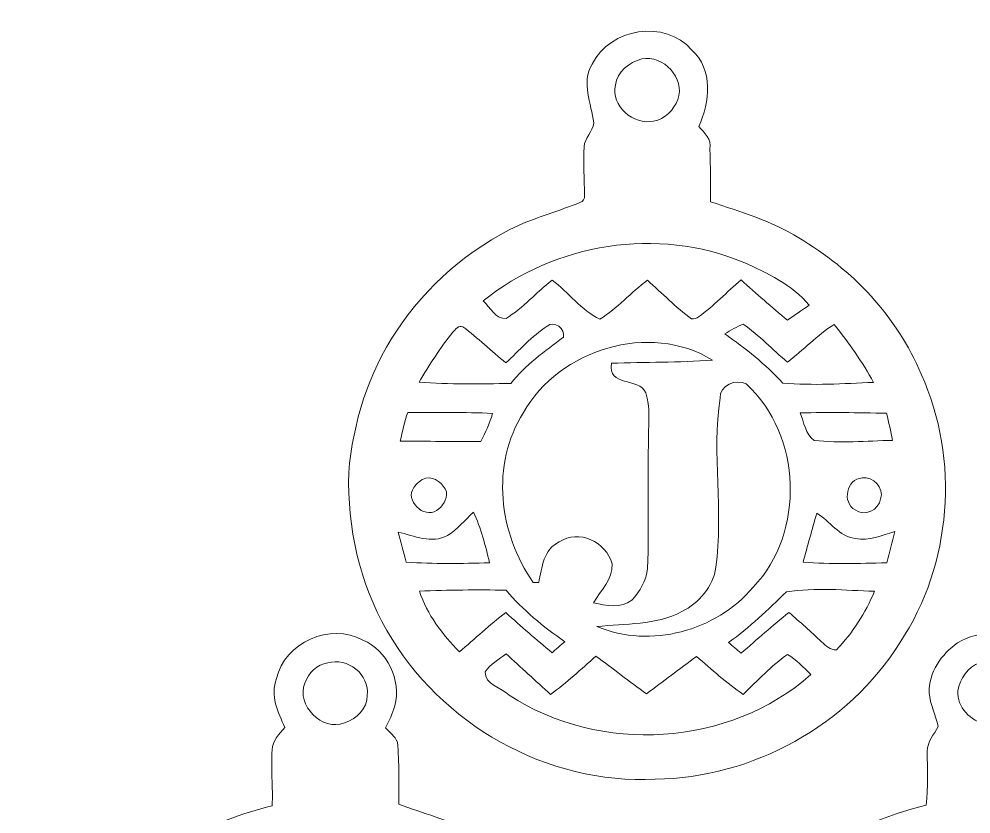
# Model space of a CAD drawing. Header units: centimetres. Extents: x -16.6 to 16.5, y -14.8 to 14.7.
# Drawn here: x -16.59 to -2.58, y 3.03 to 14.73 of the extents above; entities that cross this region are included whole.
import ezdxf

# ---------------------------------------------------------------- set-up
doc = ezdxf.new("R2010")
doc.units = ezdxf.units.CM
doc.header["$MEASUREMENT"] = 0
doc.layers.add('Layer 1', color=7, linetype='Continuous')

msp = doc.modelspace()

# ---------------------------------------------------------------- linework, layer by layer
at = {"layer": 'Layer 1', "color": 250, "lineweight": 9}
for points, knots in [([(-8.15626, 14.0693), (-7.89661, 14.60235), (-7.0824, 14.73428), (-6.68976, 14.2785), (-6.68976, 14.2785), (-6.37367, 13.99345), (-6.42447, 13.50909), (-6.58604, 13.1549), (-6.58604, 13.1549), (-6.5049, 13.06), (-6.39166, 12.96828), (-6.42623, 12.82188), (-6.42623, 12.82188), (-6.40965, 12.56364), (-6.41318, 12.3047), (-6.41248, 12.04612), (-6.41248, 12.04612), (-5.9708, 11.89372), (-5.51183, 11.76531), (-5.11425, 11.51166), (-5.11425, 11.51166), (-4.32721, 11.05446), (-3.66751, 10.35067), (-3.31297, 9.50788), (-3.31297, 9.50788), (-2.74429, 8.24847), (-2.86212, 6.70577), (-3.62765, 5.5543), (-3.62765, 5.5543), (-4.38894, 4.33757), (-5.79476, 3.56287), (-7.22704, 3.54594), (-7.22704, 3.54594), (-8.81524, 3.46057), (-10.39322, 4.35768), (-11.17533, 5.73422), (-11.17533, 5.73422), (-11.5842, 6.43307), (-11.75529, 7.25469), (-11.73871, 8.05902), (-11.73871, 8.05902), (-11.67486, 8.79492), (-11.45049, 9.52482), (-11.03669, 10.14112), (-11.03669, 10.14112), (-10.59536, 10.81069), (-9.96742, 11.35362), (-9.24211, 11.69581), (-9.24211, 11.69581), (-8.94577, 11.82387), (-8.63568, 11.91489), (-8.33547, 12.03307), (-8.33547, 12.03307), (-8.28961, 12.04612), (-8.26421, 12.09268), (-8.26879, 12.13855), (-8.26879, 12.13855), (-8.27056, 12.37808), (-8.28678, 12.61727), (-8.27549, 12.85645), (-8.27549, 12.85645), (-8.26597, 12.98662), (-8.14356, 13.07764), (-8.13297, 13.20535), (-8.13297, 13.20535), (-8.1679, 13.4911), (-8.32171, 13.79942), (-8.15626, 14.0693), (-8.15626, 14.0693), (-8.15626, 14.0693), (-8.15626, 14.0693), (-8.15626, 14.0693)], [0, 0, 0, 0, 0.05263158, 0.05263158, 0.05263158, 0.05263158, 0.10526316, 0.10526316, 0.10526316, 0.10526316, 0.15789474, 0.15789474, 0.15789474, 0.15789474, 0.21052632, 0.21052632, 0.21052632, 0.21052632, 0.26315789, 0.26315789, 0.26315789, 0.26315789, 0.31578947, 0.31578947, 0.31578947, 0.31578947, 0.36842105, 0.36842105, 0.36842105, 0.36842105, 0.42105263, 0.42105263, 0.42105263, 0.42105263, 0.47368421, 0.47368421, 0.47368421, 0.47368421, 0.52631579, 0.52631579, 0.52631579, 0.52631579, 0.57894737, 0.57894737, 0.57894737, 0.57894737, 0.63157895, 0.63157895, 0.63157895, 0.63157895, 0.68421053, 0.68421053, 0.68421053, 0.68421053, 0.73684211, 0.73684211, 0.73684211, 0.73684211, 0.78947368, 0.78947368, 0.78947368, 0.78947368, 0.84210526, 0.84210526, 0.84210526, 0.84210526, 0.89473684, 0.89473684, 0.89473684, 0.89473684, 1, 1, 1, 1]), ([(-7.42601, 14.14797), (-7.60839, 14.10034), (-7.79007, 13.96064), (-7.81441, 13.76309), (-7.81441, 13.76309), (-7.88109, 13.453), (-7.5463, 13.16583), (-7.25103, 13.23251), (-7.25103, 13.23251), (-7.08452, 13.25967), (-6.95681, 13.39973), (-6.89296, 13.5486), (-6.89296, 13.5486), (-6.78783, 13.86433), (-7.10357, 14.21076), (-7.42601, 14.14797), (-7.42601, 14.14797), (-7.42601, 14.14797), (-7.42601, 14.14797), (-7.42601, 14.14797)], [0, 0, 0, 0, 0.16666667, 0.16666667, 0.16666667, 0.16666667, 0.33333333, 0.33333333, 0.33333333, 0.33333333, 0.5, 0.5, 0.5, 0.5, 0.66666667, 0.66666667, 0.66666667, 0.66666667, 1, 1, 1, 1]), ([(-9.76139, 10.58456), (-9.65627, 10.49742), (-9.57336, 10.30904), (-9.42308, 10.32809), (-9.42308, 10.32809), (-9.16943, 10.47802), (-8.97611, 10.71332), (-8.74363, 10.89289), (-8.74363, 10.89289), (-8.50339, 10.71015), (-8.31889, 10.44662), (-8.04231, 10.31786), (-8.04231, 10.31786), (-7.78478, 10.47379), (-7.58546, 10.71121), (-7.3431, 10.88936), (-7.3431, 10.88936), (-7.12685, 10.69886), (-6.92471, 10.49002), (-6.69188, 10.31927), (-6.69188, 10.31927), (-6.65413, 10.31821), (-6.61991, 10.3288), (-6.58957, 10.35067), (-6.58957, 10.35067), (-6.36414, 10.51189), (-6.17576, 10.71685), (-5.96374, 10.8943), (-5.96374, 10.8943), (-5.74149, 10.6918), (-5.5143, 10.4946), (-5.28288, 10.30234), (-5.28288, 10.30234), (-5.17599, 10.37536), (-5.07086, 10.44945), (-4.96291, 10.52106), (-4.96291, 10.52106), (-5.21444, 10.82339), (-5.57957, 11.00013), (-5.93376, 11.15394), (-5.93376, 11.15394), (-7.18859, 11.68205), (-8.70588, 11.43546), (-9.76139, 10.58456), (-9.76139, 10.58456), (-9.76139, 10.58456), (-9.76139, 10.58456), (-9.76139, 10.58456)], [0, 0, 0, 0, 0.07692308, 0.07692308, 0.07692308, 0.07692308, 0.15384615, 0.15384615, 0.15384615, 0.15384615, 0.23076923, 0.23076923, 0.23076923, 0.23076923, 0.30769231, 0.30769231, 0.30769231, 0.30769231, 0.38461538, 0.38461538, 0.38461538, 0.38461538, 0.46153846, 0.46153846, 0.46153846, 0.46153846, 0.53846154, 0.53846154, 0.53846154, 0.53846154, 0.61538462, 0.61538462, 0.61538462, 0.61538462, 0.69230769, 0.69230769, 0.69230769, 0.69230769, 0.76923077, 0.76923077, 0.76923077, 0.76923077, 0.84615385, 0.84615385, 0.84615385, 0.84615385, 1, 1, 1, 1]), ([(-8.81983, 10.21555), (-9.04631, 10.06527), (-9.22553, 9.85537), (-9.42661, 9.67404), (-9.42661, 9.67404), (-9.64357, 9.84267), (-9.83442, 10.0441), (-10.05808, 10.20321), (-10.05808, 10.20321), (-10.12511, 10.23707), (-10.16674, 10.16299), (-10.20731, 10.12313), (-10.20731, 10.12313), (-10.39463, 9.89417), (-10.55056, 9.64123), (-10.70331, 9.38864), (-10.70331, 9.38864), (-10.25493, 9.35478), (-9.80443, 9.36501), (-9.35499, 9.3703), (-9.35499, 9.3703), (-9.14015, 9.64476), (-8.85123, 9.84055), (-8.57994, 10.05257), (-8.57994, 10.05257), (-8.54537, 10.17393), (-8.71647, 10.30587), (-8.81983, 10.21555), (-8.81983, 10.21555), (-8.81983, 10.21555), (-8.81983, 10.21555), (-8.81983, 10.21555)], [0, 0, 0, 0, 0.11111111, 0.11111111, 0.11111111, 0.11111111, 0.22222222, 0.22222222, 0.22222222, 0.22222222, 0.33333333, 0.33333333, 0.33333333, 0.33333333, 0.44444444, 0.44444444, 0.44444444, 0.44444444, 0.55555556, 0.55555556, 0.55555556, 0.55555556, 0.66666667, 0.66666667, 0.66666667, 0.66666667, 0.77777778, 0.77777778, 0.77777778, 0.77777778, 1, 1, 1, 1]), ([(-9.16696, 8.94167), (-9.65062, 8.17791), (-9.53209, 7.15944), (-9.02162, 6.44048), (-9.02162, 6.44048), (-9.00151, 6.44048), (-8.96129, 6.44013), (-8.94119, 6.44013), (-8.94119, 6.44013), (-8.89815, 6.65497), (-8.86993, 6.93825), (-8.63921, 7.03738), (-8.63921, 7.03738), (-8.35452, 7.23247), (-7.94494, 7.03667), (-7.8638, 6.71459), (-7.8638, 6.71459), (-7.8504, 6.48493), (-8.03137, 6.32583), (-8.13474, 6.14168), (-8.13474, 6.14168), (-7.952, 6.09546), (-7.7301, 6.05595), (-7.5717, 6.18225), (-7.5717, 6.18225), (-7.45634, 6.31207), (-7.35333, 6.47117), (-7.34134, 6.64932), (-7.34134, 6.64932), (-7.31523, 7.29597), (-7.34522, 7.94331), (-7.32546, 8.59031), (-7.32546, 8.59031), (-7.32546, 8.80444), (-7.29901, 9.02422), (-7.36462, 9.23236), (-7.36462, 9.23236), (-7.47257, 9.46802), (-7.93118, 9.31385), (-7.87156, 9.66734), (-7.87156, 9.66734), (-7.37626, 9.68533), (-6.87991, 9.6758), (-6.38531, 9.71355), (-6.38531, 9.71355), (-7.31523, 10.28505), (-8.63886, 9.87336), (-9.16696, 8.94167), (-9.16696, 8.94167), (-9.16696, 8.94167), (-9.16696, 8.94167), (-9.16696, 8.94167)], [0, 0, 0, 0, 0.07142857, 0.07142857, 0.07142857, 0.07142857, 0.14285714, 0.14285714, 0.14285714, 0.14285714, 0.21428571, 0.21428571, 0.21428571, 0.21428571, 0.28571429, 0.28571429, 0.28571429, 0.28571429, 0.35714286, 0.35714286, 0.35714286, 0.35714286, 0.42857143, 0.42857143, 0.42857143, 0.42857143, 0.5, 0.5, 0.5, 0.5, 0.57142857, 0.57142857, 0.57142857, 0.57142857, 0.64285714, 0.64285714, 0.64285714, 0.64285714, 0.71428571, 0.71428571, 0.71428571, 0.71428571, 0.78571429, 0.78571429, 0.78571429, 0.78571429, 0.85714286, 0.85714286, 0.85714286, 0.85714286, 1, 1, 1, 1]), ([(-6.20504, 10.1009), (-5.89671, 9.88747), (-5.60708, 9.65076), (-5.34991, 9.37665), (-5.34991, 9.37665), (-4.90647, 9.33714), (-4.45809, 9.36783), (-4.01359, 9.38582), (-4.01359, 9.38582), (-4.18186, 9.68674), (-4.37906, 9.97214), (-4.59532, 10.2406), (-4.59532, 10.2406), (-4.8412, 10.07656), (-5.05216, 9.86701), (-5.28147, 9.68145), (-5.28147, 9.68145), (-5.49702, 9.87054), (-5.69951, 10.0755), (-5.9327, 10.24342), (-5.9327, 10.24342), (-6.02971, 10.20956), (-6.11508, 10.14888), (-6.20504, 10.1009), (-6.20504, 10.1009), (-6.20504, 10.1009), (-6.20504, 10.1009), (-6.20504, 10.1009)], [0, 0, 0, 0, 0.125, 0.125, 0.125, 0.125, 0.25, 0.25, 0.25, 0.25, 0.375, 0.375, 0.375, 0.375, 0.5, 0.5, 0.5, 0.5, 0.625, 0.625, 0.625, 0.625, 0.75, 0.75, 0.75, 0.75, 1, 1, 1, 1]), ([(-6.27383, 9.1544), (-6.39554, 8.32925), (-6.22198, 7.49105), (-6.33381, 6.66449), (-6.33381, 6.66449), (-6.37438, 6.37804), (-6.58639, 6.14097), (-6.83757, 6.01185), (-6.83757, 6.01185), (-7.21963, 5.8083), (-7.66695, 5.83829), (-8.08535, 5.79207), (-8.08535, 5.79207), (-7.29759, 5.46293), (-6.33381, 5.72575), (-5.78594, 6.37028), (-5.78594, 6.37028), (-5.01653, 7.18308), (-5.0691, 8.60618), (-5.88825, 9.36501), (-5.88825, 9.36501), (-6.035, 9.44297), (-6.27983, 9.34419), (-6.27383, 9.1544), (-6.27383, 9.1544), (-6.27383, 9.1544), (-6.27383, 9.1544), (-6.27383, 9.1544)], [0, 0, 0, 0, 0.125, 0.125, 0.125, 0.125, 0.25, 0.25, 0.25, 0.25, 0.375, 0.375, 0.375, 0.375, 0.5, 0.5, 0.5, 0.5, 0.625, 0.625, 0.625, 0.625, 0.75, 0.75, 0.75, 0.75, 1, 1, 1, 1]), ([(-10.86912, 8.94414), (-10.91357, 8.80515), (-10.95096, 8.66404), (-10.97989, 8.52081), (-10.97989, 8.52081), (-10.58443, 8.51799), (-10.18896, 8.51834), (-9.79314, 8.51587), (-9.79314, 8.51587), (-9.72435, 8.64887), (-9.6665, 8.78716), (-9.62064, 8.92933), (-9.62064, 8.92933), (-10.03621, 8.95085), (-10.45319, 8.94062), (-10.86912, 8.94414), (-10.86912, 8.94414), (-10.86912, 8.94414), (-10.86912, 8.94414), (-10.86912, 8.94414)], [0, 0, 0, 0, 0.16666667, 0.16666667, 0.16666667, 0.16666667, 0.33333333, 0.33333333, 0.33333333, 0.33333333, 0.5, 0.5, 0.5, 0.5, 0.66666667, 0.66666667, 0.66666667, 0.66666667, 1, 1, 1, 1]), ([(-5.09661, 8.93815), (-5.03805, 8.80056), (-5.01653, 8.62417), (-4.88953, 8.53069), (-4.88953, 8.53069), (-4.50712, 8.49188), (-4.11942, 8.52328), (-3.73524, 8.53316), (-3.73524, 8.53316), (-3.75959, 8.66686), (-3.79239, 8.7988), (-3.82379, 8.93074), (-3.82379, 8.93074), (-4.24818, 8.94344), (-4.67258, 8.94379), (-5.09661, 8.93815), (-5.09661, 8.93815), (-5.09661, 8.93815), (-5.09661, 8.93815), (-5.09661, 8.93815)], [0, 0, 0, 0, 0.16666667, 0.16666667, 0.16666667, 0.16666667, 0.33333333, 0.33333333, 0.33333333, 0.33333333, 0.5, 0.5, 0.5, 0.5, 0.66666667, 0.66666667, 0.66666667, 0.66666667, 1, 1, 1, 1]), ([(-10.60277, 7.97788), (-10.67579, 7.95354), (-10.73753, 7.90098), (-10.78022, 7.83713), (-10.78022, 7.83713), (-10.91956, 7.65509), (-10.63029, 7.37075), (-10.44684, 7.50269), (-10.44684, 7.50269), (-10.35336, 7.55455), (-10.28915, 7.66603), (-10.30114, 7.77327), (-10.30114, 7.77327), (-10.3403, 7.89392), (-10.47189, 8.00187), (-10.60277, 7.97788), (-10.60277, 7.97788), (-10.60277, 7.97788), (-10.60277, 7.97788), (-10.60277, 7.97788)], [0, 0, 0, 0, 0.16666667, 0.16666667, 0.16666667, 0.16666667, 0.33333333, 0.33333333, 0.33333333, 0.33333333, 0.5, 0.5, 0.5, 0.5, 0.66666667, 0.66666667, 0.66666667, 0.66666667, 1, 1, 1, 1]), ([(-4.18221, 7.97965), (-4.41293, 7.96448), (-4.48384, 7.61876), (-4.28699, 7.50869), (-4.28699, 7.50869), (-4.14941, 7.4078), (-3.93245, 7.50763), (-3.91093, 7.67132), (-3.91093, 7.67132), (-3.85554, 7.83501), (-4.02593, 8.00293), (-4.18221, 7.97965), (-4.18221, 7.97965), (-4.18221, 7.97965), (-4.18221, 7.97965), (-4.18221, 7.97965)], [0, 0, 0, 0, 0.2, 0.2, 0.2, 0.2, 0.4, 0.4, 0.4, 0.4, 0.6, 0.6, 0.6, 0.6, 1, 1, 1, 1]), ([(-10.28562, 7.13157), (-10.51387, 7.00775), (-10.77704, 7.12698), (-11.00882, 7.18378), (-11.00882, 7.18378), (-10.97213, 7.03562), (-10.93297, 6.88921), (-10.89487, 6.74105), (-10.89487, 6.74105), (-10.486, 6.71141), (-10.07537, 6.72023), (-9.66579, 6.73187), (-9.66579, 6.73187), (-9.72612, 6.98517), (-9.79173, 7.23987), (-9.90356, 7.47588), (-9.90356, 7.47588), (-10.02633, 7.357), (-10.14098, 7.2247), (-10.28562, 7.13157), (-10.28562, 7.13157), (-10.28562, 7.13157), (-10.28562, 7.13157), (-10.28562, 7.13157)], [0, 0, 0, 0, 0.14285714, 0.14285714, 0.14285714, 0.14285714, 0.28571429, 0.28571429, 0.28571429, 0.28571429, 0.42857143, 0.42857143, 0.42857143, 0.42857143, 0.57142857, 0.57142857, 0.57142857, 0.57142857, 0.71428571, 0.71428571, 0.71428571, 0.71428571, 1, 1, 1, 1]), ([(-4.85108, 7.45965), (-4.91987, 7.21977), (-4.9869, 6.97952), (-5.05216, 6.73858), (-5.05216, 6.73858), (-4.64294, 6.70824), (-4.2316, 6.72164), (-3.82168, 6.72976), (-3.82168, 6.72976), (-3.78252, 6.88392), (-3.74124, 7.03738), (-3.7042, 7.19154), (-3.7042, 7.19154), (-3.89223, 7.1351), (-4.08203, 7.04232), (-4.28452, 7.08994), (-4.28452, 7.08994), (-4.52547, 7.11534), (-4.65423, 7.34747), (-4.85108, 7.45965), (-4.85108, 7.45965), (-4.85108, 7.45965), (-4.85108, 7.45965), (-4.85108, 7.45965)], [0, 0, 0, 0, 0.14285714, 0.14285714, 0.14285714, 0.14285714, 0.28571429, 0.28571429, 0.28571429, 0.28571429, 0.42857143, 0.42857143, 0.42857143, 0.42857143, 0.57142857, 0.57142857, 0.57142857, 0.57142857, 0.71428571, 0.71428571, 0.71428571, 0.71428571, 1, 1, 1, 1]), ([(-10.69696, 6.31348), (-10.58513, 5.97093), (-10.35829, 5.67425), (-10.10923, 5.41919), (-10.10923, 5.41919), (-9.87993, 5.61004), (-9.66579, 5.81959), (-9.42626, 5.9981), (-9.42626, 5.9981), (-9.20506, 5.7949), (-8.97576, 5.60087), (-8.74504, 5.4079), (-8.74504, 5.4079), (-8.69883, 5.44812), (-8.6064, 5.5289), (-8.56019, 5.56947), (-8.56019, 5.56947), (-8.87486, 5.79066), (-9.17508, 6.03302), (-9.42308, 6.329), (-9.42308, 6.329), (-9.84783, 6.33323), (-10.27292, 6.33359), (-10.69696, 6.31348), (-10.69696, 6.31348), (-10.69696, 6.31348), (-10.69696, 6.31348), (-10.69696, 6.31348)], [0, 0, 0, 0, 0.125, 0.125, 0.125, 0.125, 0.25, 0.25, 0.25, 0.25, 0.375, 0.375, 0.375, 0.375, 0.5, 0.5, 0.5, 0.5, 0.625, 0.625, 0.625, 0.625, 0.75, 0.75, 0.75, 0.75, 1, 1, 1, 1]), ([(-5.29629, 6.30219), (-5.57181, 6.04607), (-5.83533, 5.77232), (-6.14895, 5.55995), (-6.14895, 5.55995), (-6.08863, 5.50527), (-6.02654, 5.45235), (-5.96339, 5.40049), (-5.96339, 5.40049), (-5.72985, 5.60122), (-5.5016, 5.80865), (-5.25995, 5.99951), (-5.25995, 5.99951), (-5.09661, 5.85945), (-4.93645, 5.71517), (-4.77911, 5.56841), (-4.77911, 5.56841), (-4.71667, 5.51338), (-4.6507, 5.44318), (-4.55969, 5.45094), (-4.55969, 5.45094), (-4.3205, 5.69718), (-4.13318, 5.99457), (-4.0023, 6.31101), (-4.0023, 6.31101), (-4.43198, 6.32583), (-4.87295, 6.37063), (-5.29629, 6.30219), (-5.29629, 6.30219), (-5.29629, 6.30219), (-5.29629, 6.30219), (-5.29629, 6.30219)], [0, 0, 0, 0, 0.11111111, 0.11111111, 0.11111111, 0.11111111, 0.22222222, 0.22222222, 0.22222222, 0.22222222, 0.33333333, 0.33333333, 0.33333333, 0.33333333, 0.44444444, 0.44444444, 0.44444444, 0.44444444, 0.55555556, 0.55555556, 0.55555556, 0.55555556, 0.66666667, 0.66666667, 0.66666667, 0.66666667, 0.77777778, 0.77777778, 0.77777778, 0.77777778, 1, 1, 1, 1]), ([(-12.80093, 5.02584), (-12.68451, 5.561), (-12.00683, 5.85452), (-11.53058, 5.59275), (-11.53058, 5.59275), (-11.16545, 5.44318), (-10.96437, 5.00326), (-11.05926, 4.62544), (-11.05926, 4.62544), (-11.09066, 4.5122), (-11.14428, 4.40707), (-11.19579, 4.30159), (-11.19579, 4.30159), (-11.13335, 4.23668), (-11.05926, 4.17776), (-11.02258, 4.09274), (-11.02258, 4.09274), (-10.99047, 3.78971), (-11.00176, 3.48455), (-11.00106, 3.17975), (-11.00106, 3.17975), (-10.64828, 3.04252), (-10.2768, 2.94904), (-9.93884, 2.77547), (-9.93884, 2.77547), (-9.30419, 2.44703), (-8.72458, 1.98772), (-8.32347, 1.39082), (-8.32347, 1.39082), (-7.39955, 0.10988), (-7.28172, -1.71433), (-8.07759, -3.08523), (-8.07759, -3.08523), (-8.88298, -4.5803), (-10.62429, -5.4827), (-12.30951, -5.32078), (-12.30951, -5.32078), (-14.01801, -5.19978), (-15.60586, -3.98975), (-16.11598, -2.34545), (-16.11598, -2.34545), (-16.58941, -0.94281), (-16.23451, 0.6895), (-15.2298, 1.77429), (-15.2298, 1.77429), (-14.61809, 2.47808), (-13.76366, 2.93634), (-12.86372, 3.15435), (-12.86372, 3.15435), (-12.85279, 3.42917), (-12.88454, 3.70469), (-12.86443, 3.9788), (-12.86443, 3.9788), (-12.85596, 4.11215), (-12.76106, 4.21375), (-12.6764, 4.30759), (-12.6764, 4.30759), (-12.77941, 4.52772), (-12.89829, 4.78066), (-12.80093, 5.02584), (-12.80093, 5.02584), (-12.80093, 5.02584), (-12.80093, 5.02584), (-12.80093, 5.02584)], [0, 0, 0, 0, 0.05882353, 0.05882353, 0.05882353, 0.05882353, 0.11764706, 0.11764706, 0.11764706, 0.11764706, 0.17647059, 0.17647059, 0.17647059, 0.17647059, 0.23529412, 0.23529412, 0.23529412, 0.23529412, 0.29411765, 0.29411765, 0.29411765, 0.29411765, 0.35294118, 0.35294118, 0.35294118, 0.35294118, 0.41176471, 0.41176471, 0.41176471, 0.41176471, 0.47058824, 0.47058824, 0.47058824, 0.47058824, 0.52941176, 0.52941176, 0.52941176, 0.52941176, 0.58823529, 0.58823529, 0.58823529, 0.58823529, 0.64705882, 0.64705882, 0.64705882, 0.64705882, 0.70588235, 0.70588235, 0.70588235, 0.70588235, 0.76470588, 0.76470588, 0.76470588, 0.76470588, 0.82352941, 0.82352941, 0.82352941, 0.82352941, 0.88235294, 0.88235294, 0.88235294, 0.88235294, 1, 1, 1, 1]), ([(-2.77816, 5.55183), (-2.4596, 5.74692), (-2.00522, 5.75221), (-1.72441, 5.4848), (-1.72441, 5.4848), (-1.36105, 5.22622), (-1.31695, 4.69282), (-1.54203, 4.32805), (-1.54203, 4.32805), (-1.25592, 4.02078), (-1.41114, 3.55511), (-1.36987, 3.1787), (-1.36987, 3.1787), (-1.12328, 3.08239), (-0.86293, 3.0263), (-0.61951, 2.92046), (-0.61951, 2.92046), (0.87097, 2.32921), (1.99951, 0.85565), (2.07994, -0.76007), (2.07994, -0.76007), (2.18154, -1.9902), (1.67354, -3.23339), (0.79231, -4.08747), (0.79231, -4.08747), (-0.28755, -5.16238), (-1.94454, -5.56208), (-3.41139, -5.19096), (-3.41139, -5.19096), (-4.79005, -4.84594), (-5.97327, -3.78584), (-6.44599, -2.44317), (-6.44599, -2.44317), (-6.83263, -1.30687), (-6.7455, -0.00407), (-6.13096, 1.03734), (-6.13096, 1.03734), (-5.53759, 2.12707), (-4.43657, 2.88236), (-3.23959, 3.16282), (-3.23959, 3.16282), (-3.21384, 3.4274), (-3.22513, 3.69269), (-3.22372, 3.95763), (-3.22372, 3.95763), (-3.2283, 4.09909), (-3.11929, 4.20175), (-3.06603, 4.32275), (-3.06603, 4.32275), (-3.1006, 4.48927), (-3.17927, 4.6459), (-3.19902, 4.81558), (-3.19902, 4.81558), (-3.20149, 5.11404), (-3.01911, 5.38814), (-2.77816, 5.55183), (-2.77816, 5.55183), (-2.77816, 5.55183), (-2.77816, 5.55183), (-2.77816, 5.55183)], [0, 0, 0, 0, 0.0625, 0.0625, 0.0625, 0.0625, 0.125, 0.125, 0.125, 0.125, 0.1875, 0.1875, 0.1875, 0.1875, 0.25, 0.25, 0.25, 0.25, 0.3125, 0.3125, 0.3125, 0.3125, 0.375, 0.375, 0.375, 0.375, 0.4375, 0.4375, 0.4375, 0.4375, 0.5, 0.5, 0.5, 0.5, 0.5625, 0.5625, 0.5625, 0.5625, 0.625, 0.625, 0.625, 0.625, 0.6875, 0.6875, 0.6875, 0.6875, 0.75, 0.75, 0.75, 0.75, 0.8125, 0.8125, 0.8125, 0.8125, 0.875, 0.875, 0.875, 0.875, 1, 1, 1, 1]), ([(-12.04563, 5.25726), (-12.20791, 5.24103), (-12.32997, 5.10557), (-12.38324, 4.95987), (-12.38324, 4.95987), (-12.51412, 4.63779), (-12.1303, 4.2402), (-11.80045, 4.37638), (-11.80045, 4.37638), (-11.623, 4.43141), (-11.4639, 4.58522), (-11.46602, 4.7796), (-11.46602, 4.7796), (-11.42509, 5.08581), (-11.75635, 5.34334), (-12.04563, 5.25726), (-12.04563, 5.25726), (-12.04563, 5.25726), (-12.04563, 5.25726), (-12.04563, 5.25726)], [0, 0, 0, 0, 0.16666667, 0.16666667, 0.16666667, 0.16666667, 0.33333333, 0.33333333, 0.33333333, 0.33333333, 0.5, 0.5, 0.5, 0.5, 0.66666667, 0.66666667, 0.66666667, 0.66666667, 1, 1, 1, 1]), ([(-9.73, 5.12603), (-9.73952, 4.94117), (-9.48588, 4.88967), (-9.37757, 4.78313), (-9.37757, 4.78313), (-8.0416, 3.90789), (-6.1359, 4.02289), (-4.93645, 5.08581), (-4.93645, 5.08581), (-5.0437, 5.19165), (-5.15129, 5.30136), (-5.27935, 5.38179), (-5.27935, 5.38179), (-5.52101, 5.21493), (-5.72033, 4.99515), (-5.93164, 4.79336), (-5.93164, 4.79336), (-6.17894, 4.95811), (-6.39554, 5.16166), (-6.62167, 5.35322), (-6.62167, 5.35322), (-6.86791, 5.17013), (-7.11098, 4.9828), (-7.35757, 4.80042), (-7.35757, 4.80042), (-7.60592, 4.98527), (-7.85251, 5.1726), (-8.10087, 5.3571), (-8.10087, 5.3571), (-8.31712, 5.16201), (-8.53373, 4.96587), (-8.76833, 4.79301), (-8.76833, 4.79301), (-8.98493, 4.99409), (-9.20612, 5.19023), (-9.42202, 5.39238), (-9.42202, 5.39238), (-9.52468, 5.30524), (-9.65733, 5.24209), (-9.73, 5.12603)], [0, 0, 0, 0, 0.09090909, 0.09090909, 0.09090909, 0.09090909, 0.18181818, 0.18181818, 0.18181818, 0.18181818, 0.27272727, 0.27272727, 0.27272727, 0.27272727, 0.36363636, 0.36363636, 0.36363636, 0.36363636, 0.45454545, 0.45454545, 0.45454545, 0.45454545, 0.54545455, 0.54545455, 0.54545455, 0.54545455, 0.63636364, 0.63636364, 0.63636364, 0.63636364, 0.72727273, 0.72727273, 0.72727273, 0.72727273, 0.81818182, 0.81818182, 0.81818182, 0.81818182, 1, 1, 1, 1]), ([(-2.45008, 5.25585), (-2.63387, 5.20893), (-2.74253, 5.0209), (-2.77569, 4.84522), (-2.77569, 4.84522), (-2.78945, 4.60568), (-2.58413, 4.39895), (-2.35835, 4.35486), (-2.35835, 4.35486), (-2.04826, 4.30406), (-1.73817, 4.63249), (-1.844, 4.94117), (-1.844, 4.94117), (-1.89092, 5.20152), (-2.21019, 5.34017), (-2.45008, 5.25585), (-2.45008, 5.25585), (-2.45008, 5.25585), (-2.45008, 5.25585), (-2.45008, 5.25585)], [0, 0, 0, 0, 0.16666667, 0.16666667, 0.16666667, 0.16666667, 0.33333333, 0.33333333, 0.33333333, 0.33333333, 0.5, 0.5, 0.5, 0.5, 0.66666667, 0.66666667, 0.66666667, 0.66666667, 1, 1, 1, 1])]:
    msp.add_open_spline(points, degree=3, knots=knots, dxfattribs=at)

doc.saveas('drawing.dxf')
